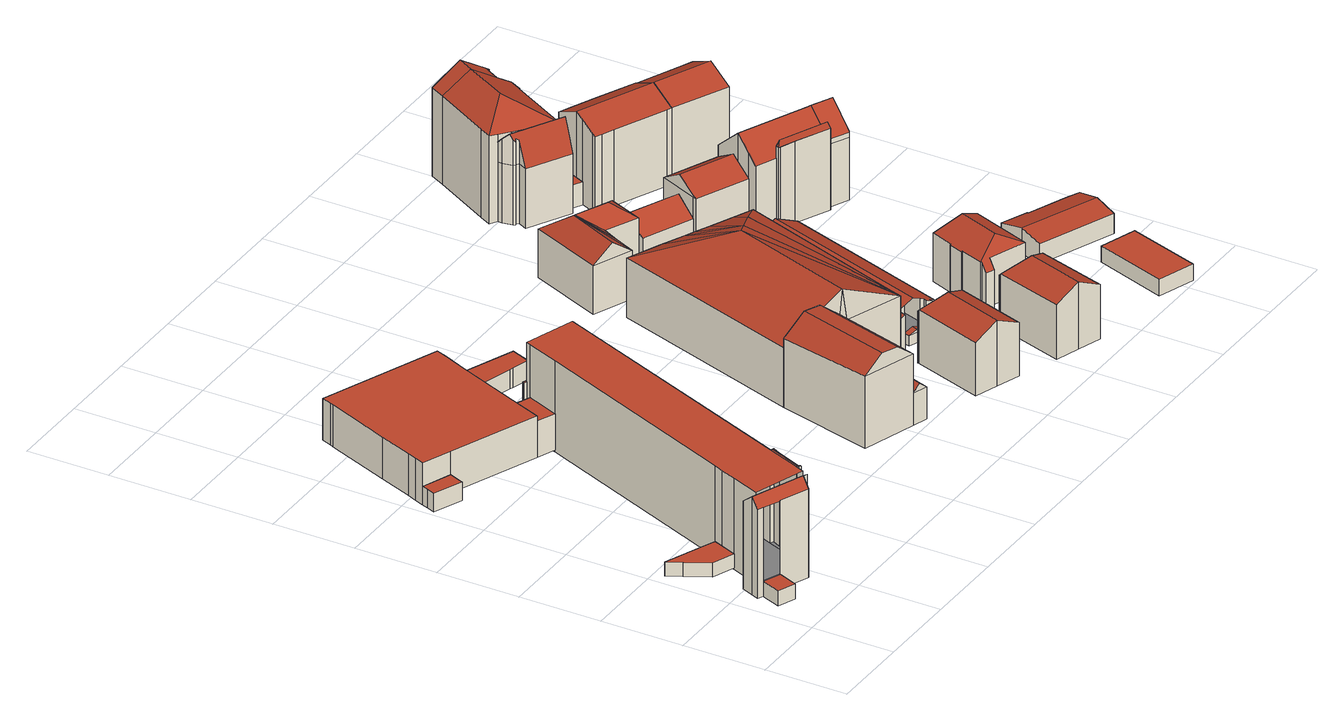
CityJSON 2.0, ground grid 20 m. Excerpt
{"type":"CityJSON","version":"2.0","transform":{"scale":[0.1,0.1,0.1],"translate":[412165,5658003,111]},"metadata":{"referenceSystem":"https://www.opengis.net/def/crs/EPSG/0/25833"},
"CityObjects":{
"building1":{"type":"Building","attributes":{"Dachtyp_tdc":"tdcPolyFlatRoof","Gemeindeschluessel":14612000,"Dachneigung":0,"QualitaetDacherkennung":64,"Geometrietyp2DReferenz":"3000","measuredHeight":3.55,"function":"31001_2000","roofType":"1000"},"geometry":[{"type":"Solid","lod":"2","boundaries":[[[[0,1,2,3]],[[1,4,5,2]],[[4,6,7,5]],[[6,8,9,7]],[[8,10,11,9]],[[10,12,13,11]],[[12,0,3,13]],[[12,10,8,6,4,1,0]],[[3,2,5,7,9,11,13]]]],"semantics":{"surfaces":[{"type":"WallSurface"},{"type":"RoofSurface"},{"type":"GroundSurface"}],"values":[[0,0,0,0,0,0,0,1,2]]}}]},
"building2":{"type":"Building","attributes":{"Dachtyp_tdc":"tdcPolyFlatRoof","Gemeindeschluessel":14612000,"Dachneigung":0,"QualitaetDacherkennung":47,"Geometrietyp2DReferenz":"3000","measuredHeight":4.61,"function":"31001_2000","roofType":"1000"},"geometry":[{"type":"Solid","lod":"2","boundaries":[[[[14,15,16,17]],[[15,18,19,16]],[[18,20,21,19]],[[20,22,23,21]],[[22,24,25,23]],[[24,14,17,25]],[[24,22,20,18,15,14]],[[17,16,19,21,23,25]]]],"semantics":{"surfaces":[{"type":"WallSurface"},{"type":"RoofSurface"},{"type":"GroundSurface"}],"values":[[0,0,0,0,0,0,1,2]]}}]},
"building3":{"type":"Building","attributes":{"Gemeindeschluessel":14612000,"Geometrietyp2DReferenz":"3000","function":"31001_2000","roofType":"9999"},"children":["building3-1","building3-2","building3-3","building3-4","building3-5"]},
"building3-1":{"type":"BuildingPart","attributes":{"Dachtyp_tdc":"tdcPolyFlatRoof","Dachneigung":0,"QualitaetDacherkennung":50,"Geometrietyp2DReferenz":"3000","measuredHeight":3.64,"roofType":"1000"},"parents":["building3"],"geometry":[{"type":"MultiSurface","lod":"2","boundaries":[[[26,27,28,29]],[[27,30,31,28]],[[30,32,33,31]],[[30,27,26,32]],[[33,29,28,31]]],"semantics":{"surfaces":[{"type":"WallSurface"},{"type":"RoofSurface"},{"type":"GroundSurface"}],"values":[0,0,0,1,2]}}]},
"building3-2":{"type":"BuildingPart","attributes":{"Dachtyp_tdc":"tdcPolyFlatRoof","Dachneigung":2.71,"QualitaetDacherkennung":75,"Geometrietyp2DReferenz":"3000","measuredHeight":23.02,"roofType":"2100"},"parents":["building3"],"geometry":[{"type":"MultiSurface","lod":"2","boundaries":[[[34,35,36]],[[34,37,38,39,35]],[[40,41,42]],[[40,43,44,41]],[[43,45,46,44]],[[45,47,48,46]],[[47,49,50,48]],[[49,51,52,50]],[[51,53,54,52]],[[53,55,54]],[[56,57,58,59,60,61]],[[57,56,62,53,51,49,47,45,43,40,37,34,63]],[[64,35,39,41,44,46,48,50,52,54,65,60,59]]],"semantics":{"surfaces":[{"type":"WallSurface"},{"type":"RoofSurface"},{"type":"GroundSurface"}],"values":[0,0,0,0,0,0,0,0,0,0,0,1,2]}}]},
"building3-3":{"type":"BuildingPart","attributes":{"Dachtyp_tdc":"tdcFreeFormRoof","Dachneigung":19.86,"QualitaetDacherkennung":14,"Geometrietyp2DReferenz":"3000","measuredHeight":23.12,"roofType":"5000"},"parents":["building3"],"geometry":[{"type":"MultiSurface","lod":"2","boundaries":[[[66,67,68,69]],[[67,70,71,68]],[[70,72,73,71]],[[72,74,75,73]],[[74,76,77,75]],[[76,36,35,77]],[[58,66,69,59]],[[36,76,78]],[[76,74,72,70,67,66,79,78]],[[66,58,80,79]],[[80,36,78,79]],[[69,68,71,73,75,77,35,64,59]]],"semantics":{"surfaces":[{"type":"WallSurface"},{"type":"RoofSurface"},{"type":"GroundSurface"}],"values":[0,0,0,0,0,0,0,1,1,1,1,2]}}]},
"building3-4":{"type":"BuildingPart","attributes":{"Dachtyp_tdc":"tdcGableRoof","Dachneigung":38.73,"QualitaetDacherkennung":7,"Geometrietyp2DReferenz":"3000","measuredHeight":24.25,"roofType":"3100"},"parents":["building3"],"geometry":[{"type":"MultiSurface","lod":"2","boundaries":[[[81,33,32]],[[81,82,83,33]],[[82,84,85,83]],[[84,86,87,85]],[[86,42,41,87]],[[38,88,89,39]],[[88,90,91,89]],[[90,92,93,91]],[[92,94,95,93]],[[94,96,97,95]],[[96,98,99,97]],[[98,100,101,99]],[[100,102,26,29,101]],[[96,94,92,90,88,38,42,86,84]],[[84,82,81,102,100,98,96]],[[29,33,83,85,87,41,39,89,91,93,95,97,99,101]]],"semantics":{"surfaces":[{"type":"WallSurface"},{"type":"RoofSurface"},{"type":"GroundSurface"}],"values":[0,0,0,0,0,0,0,0,0,0,0,0,0,1,1,2]}}]},
"building3-5":{"type":"BuildingPart","attributes":{"Dachtyp_tdc":"tdcPolyFlatRoof","Dachneigung":0,"QualitaetDacherkennung":1,"Geometrietyp2DReferenz":"3000","measuredHeight":12.75,"roofType":"1000"},"parents":["building3"],"geometry":[{"type":"MultiSurface","lod":"2","boundaries":[[[103,61,60,104]],[[55,105,106,54]],[[105,107,108,106]],[[107,109,110,108]],[[109,111,112,110]],[[111,113,114,112]],[[113,115,116,114]],[[115,117,118,116]],[[117,119,120,118]],[[119,121,122,120]],[[121,123,124,122]],[[123,103,104,124]],[[123,121,119,117,115,113,111,109,107,105,55,125,61,103]],[[104,60,65,54,106,108,110,112,114,116,118,120,122,124]]],"semantics":{"surfaces":[{"type":"WallSurface"},{"type":"RoofSurface"},{"type":"GroundSurface"}],"values":[0,0,0,0,0,0,0,0,0,0,0,0,1,2]}}]},
"building4":{"type":"Building","attributes":{"Dachtyp_tdc":"tdcPolyFlatRoof","Gemeindeschluessel":14612000,"Dachneigung":0,"QualitaetDacherkennung":23,"Geometrietyp2DReferenz":"3000","measuredHeight":10.34,"function":"31001_2000","roofType":"1000"},"geometry":[{"type":"Solid","lod":"2","boundaries":[[[[126,127,21,128]],[[127,129,19,21]],[[129,130,131,19]],[[130,132,133,131]],[[132,134,135,133]],[[134,136,137,135]],[[136,138,139,137]],[[138,140,141,139]],[[140,142,143,141]],[[142,144,145,143]],[[144,146,147,145]],[[146,148,149,147]],[[148,126,128,149]],[[148,146,144,142,140,138,136,134,132,130,129,127,126]],[[128,21,19,131,133,135,137,139,141,143,145,147,149]]]],"semantics":{"surfaces":[{"type":"WallSurface"},{"type":"RoofSurface"},{"type":"GroundSurface"}],"values":[[0,0,0,0,0,0,0,0,0,0,0,0,0,1,2]]}}]},
"building5":{"type":"Building","attributes":{"Dachtyp_tdc":"tdcPolyFlatRoof","Gemeindeschluessel":14612000,"Dachneigung":0,"QualitaetDacherkennung":51,"Geometrietyp2DReferenz":"3000","measuredHeight":8.96,"function":"31001_2000","roofType":"1000"},"geometry":[{"type":"Solid","lod":"2","boundaries":[[[[150,151,152,153]],[[151,154,155,152]],[[154,156,157,155]],[[156,150,153,157]],[[156,154,151,150]],[[153,152,155,157]]]],"semantics":{"surfaces":[{"type":"WallSurface"},{"type":"RoofSurface"},{"type":"GroundSurface"}],"values":[[0,0,0,0,1,2]]}}]},
"building6":{"type":"Building","attributes":{"Dachtyp_tdc":"tdcPolyFlatRoof","Gemeindeschluessel":14612000,"Dachneigung":0,"QualitaetDacherkennung":86,"Geometrietyp2DReferenz":"3000","measuredHeight":4.81,"function":"31001_2000","roofType":"1000"},"geometry":[{"type":"Solid","lod":"2","boundaries":[[[[158,159,160,161]],[[159,162,163,160]],[[162,164,165,163]],[[164,166,167,165]],[[166,168,169,167]],[[168,170,171,169]],[[170,158,161,171]],[[170,168,166,164,162,159,158]],[[161,160,163,165,167,169,171]]]],"semantics":{"surfaces":[{"type":"WallSurface"},{"type":"RoofSurface"},{"type":"GroundSurface"}],"values":[[0,0,0,0,0,0,0,1,2]]}}]},
"building7":{"type":"Building","attributes":{"Gemeindeschluessel":14612000,"Geometrietyp2DReferenz":"3000","function":"31001_9998","roofType":"9999"},"children":["building7-1","building7-2"]},
"building7-1":{"type":"BuildingPart","attributes":{"Dachtyp_tdc":"tdcCutGableRoof","Dachneigung":38.02,"QualitaetDacherkennung":60,"Geometrietyp2DReferenz":"3000","measuredHeight":21.59,"roofType":"9999"},"parents":["building7"],"geometry":[{"type":"MultiSurface","lod":"2","boundaries":[[[172,173,174,175,176]],[[177,173,178,179]],[[180,177,179,181]],[[172,180,181,182]],[[173,172,182,178]],[[181,179,178,182]],[[174,183,184,185,175]],[[173,177,183,174]],[[177,180,184,183]]],"semantics":{"surfaces":[{"type":"WallSurface"},{"type":"RoofSurface"},{"type":"GroundSurface"}],"values":[0,1,0,1,0,1,2,0,0]}}]},
"building7-2":{"type":"BuildingPart","attributes":{"Dachtyp_tdc":"tdcFreeFormRoof","Dachneigung":42.37,"QualitaetDacherkennung":8,"Geometrietyp2DReferenz":"3000","measuredHeight":9.83,"roofType":"5000"},"parents":["building7"],"geometry":[{"type":"MultiSurface","lod":"2","boundaries":[[[186,187,188,189]],[[187,176,175,188]],[[190,186,189,185]],[[191,192,190,176]],[[191,176,187]],[[192,191,187,186]],[[192,186,190]],[[189,188,175,185]]],"semantics":{"surfaces":[{"type":"WallSurface"},{"type":"RoofSurface"},{"type":"GroundSurface"}],"values":[0,0,0,1,0,1,1,2]}}]},
"building8":{"type":"Building","attributes":{"Dachtyp_tdc":"tdcHipAndGableRoof","Gemeindeschluessel":14612000,"Dachneigung":26.63,"QualitaetDacherkennung":71,"Geometrietyp2DReferenz":"3000","measuredHeight":16.31,"function":"31001_9998","roofType":"5000"},"geometry":[{"type":"Solid","lod":"2","boundaries":[[[[193,194,195,196]],[[194,197,198,195]],[[197,199,200,198]],[[199,201,202,200]],[[201,203,204,202]],[[203,205,206,204]],[[205,207,208,206]],[[207,193,196,208]],[[203,201,199,197,194,209]],[[194,193,207,209]],[[207,205,203,209]],[[196,195,198,200,202,204,206,208]]]],"semantics":{"surfaces":[{"type":"WallSurface"},{"type":"RoofSurface"},{"type":"GroundSurface"}],"values":[[0,0,0,0,0,0,0,0,1,1,1,2]]}}]},
"building9":{"type":"Building","attributes":{"Dachtyp_tdc":"tdcFreeFormRoof","Gemeindeschluessel":14612000,"Dachneigung":26.49,"QualitaetDacherkennung":1,"Geometrietyp2DReferenz":"3000","measuredHeight":22.87,"function":"31001_9998","roofType":"5000"},"geometry":[{"type":"Solid","lod":"2","boundaries":[[[[210,211,212,213]],[[211,214,215,212]],[[214,216,184,215]],[[216,217,183,184]],[[217,218,219,183]],[[218,220,221,219]],[[220,222,223,221]],[[222,224,225,223]],[[224,226,227,225]],[[226,228,229,227]],[[228,230,231,229]],[[230,232,233,231]],[[232,210,213,233]],[[234,232,230]],[[234,210,232]],[[234,211,210]],[[235,211,234]],[[236,211,235]],[[211,236,237]],[[234,230,228]],[[235,234,228,226]],[[224,235,226]],[[222,235,224]],[[222,236,235]],[[220,236,222]],[[236,220,218]],[[237,236,218,217]],[[216,237,217]],[[214,237,216]],[[237,214,211]],[[213,212,215,184,183,219,221,223,225,227,229,231,233]]]],"semantics":{"surfaces":[{"type":"WallSurface"},{"type":"RoofSurface"},{"type":"GroundSurface"}],"values":[[0,0,0,0,0,0,0,0,0,0,0,0,0,1,1,1,1,1,1,1,1,1,1,1,1,1,1,0,0,0,2]]}}]},
"building10":{"type":"Building","attributes":{"Dachtyp_tdc":"tdcPolyFlatRoof","Gemeindeschluessel":14612000,"Dachneigung":5.21,"QualitaetDacherkennung":72,"Geometrietyp2DReferenz":"3000","measuredHeight":4.03,"function":"31001_9998","roofType":"2100"},"geometry":[{"type":"Solid","lod":"2","boundaries":[[[[238,239,240,241]],[[239,242,243,240]],[[242,244,245,243]],[[244,246,247,245]],[[246,238,241,247]],[[246,244,242,239,238]],[[241,240,243,245,247]]]],"semantics":{"surfaces":[{"type":"WallSurface"},{"type":"RoofSurface"},{"type":"GroundSurface"}],"values":[[0,0,0,0,0,1,2]]}}]},
"building11":{"type":"Building","attributes":{"Dachtyp_tdc":"tdcFreeFormRoof","Gemeindeschluessel":14612000,"Dachneigung":36.41,"QualitaetDacherkennung":12,"Geometrietyp2DReferenz":"3000","measuredHeight":16.03,"function":"31001_9998","roofType":"5000"},"geometry":[{"type":"Solid","lod":"2","boundaries":[[[[248,249,250,251]],[[249,252,253,250]],[[252,254,255,253]],[[254,256,257,255]],[[256,258,259,257]],[[258,260,261,259]],[[260,248,251,261]],[[262,258,256]],[[263,258,262]],[[263,260,258]],[[260,263,264]],[[265,262,256,254]],[[265,254,252]],[[263,262,265,252,249]],[[264,263,249,248]],[[264,248,260]],[[251,250,253,255,257,259,261]]]],"semantics":{"surfaces":[{"type":"WallSurface"},{"type":"RoofSurface"},{"type":"GroundSurface"}],"values":[[0,0,0,0,0,0,0,1,1,1,1,1,1,1,1,0,2]]}}]},
"building12":{"type":"Building","attributes":{"Dachtyp_tdc":"tdcHipAndGableRoof","Gemeindeschluessel":14612000,"Dachneigung":26.61,"QualitaetDacherkennung":77,"Geometrietyp2DReferenz":"3000","measuredHeight":16.55,"function":"31001_9998","roofType":"5000"},"geometry":[{"type":"Solid","lod":"2","boundaries":[[[[266,267,268,269]],[[267,270,271,268]],[[270,272,273,271]],[[272,274,275,273]],[[274,276,277,275]],[[276,278,279,277]],[[278,280,281,279]],[[280,266,269,281]],[[276,274,272,270,267,282]],[[267,266,280,282]],[[280,278,276,282]],[[269,268,271,273,275,277,279,281]]]],"semantics":{"surfaces":[{"type":"WallSurface"},{"type":"RoofSurface"},{"type":"GroundSurface"}],"values":[[0,0,0,0,0,0,0,0,1,1,1,2]]}}]},
"building13":{"type":"Building","attributes":{"Gemeindeschluessel":14612000,"Geometrietyp2DReferenz":"3000","function":"31001_9998","roofType":"9999"},"children":["building13-1","building13-2"]},
"building13-1":{"type":"BuildingPart","attributes":{"Dachtyp_tdc":"tdcGableRoof","Dachneigung":25.08,"QualitaetDacherkennung":90,"Geometrietyp2DReferenz":"3000","measuredHeight":10.37,"roofType":"3100"},"parents":["building13"],"geometry":[{"type":"MultiSurface","lod":"2","boundaries":[[[283,284,285,286]],[[284,287,288,285]],[[287,289,290,288]],[[289,291,292,290]],[[291,293,294,295,292]],[[296,297,298,299,300]],[[297,301,302,298]],[[301,303,304,302]],[[303,305,306,304]],[[305,307,308,306]],[[307,309,310,308]],[[309,311,312,310]],[[311,313,314,312]],[[313,283,286,314]],[[309,307,305,303,301,297,296,315]],[[315,293,291,289,287,284,283,313,311,309]],[[286,285,288,290,292,295,316,299,298,302,304,306,308,310,312,314]]],"semantics":{"surfaces":[{"type":"WallSurface"},{"type":"RoofSurface"},{"type":"GroundSurface"}],"values":[0,0,0,0,0,0,0,0,0,0,0,0,0,0,1,1,2]}}]},
"building13-2":{"type":"BuildingPart","attributes":{"Dachtyp_tdc":"tdcGableRoof","Dachneigung":19.35,"QualitaetDacherkennung":13,"Geometrietyp2DReferenz":"3000","measuredHeight":3.33,"roofType":"3100"},"parents":["building13"],"geometry":[{"type":"MultiSurface","lod":"2","boundaries":[[[294,317,318,295]],[[317,319,320,318]],[[319,300,299,320]],[[319,317,321]],[[317,294,322,321]],[[300,319,321,322]],[[295,318,320,299,316]]],"semantics":{"surfaces":[{"type":"WallSurface"},{"type":"RoofSurface"},{"type":"GroundSurface"}],"values":[0,0,0,0,1,1,2]}}]},
"building14":{"type":"Building","attributes":{"Gemeindeschluessel":14612000,"Geometrietyp2DReferenz":"3000","function":"31001_9998","roofType":"9999"},"children":["building14-1","building14-2"]},
"building14-1":{"type":"BuildingPart","attributes":{"Dachtyp_tdc":"tdcPolyFlatRoof","Dachneigung":11.75,"QualitaetDacherkennung":75,"Geometrietyp2DReferenz":"3000","measuredHeight":2.82,"roofType":"2100"},"parents":["building14"],"geometry":[{"type":"MultiSurface","lod":"2","boundaries":[[[323,324,325,326]],[[324,327,328,329,325]],[[330,323,326,331]],[[330,332,327,324,323]],[[326,325,329,331]]],"semantics":{"surfaces":[{"type":"WallSurface"},{"type":"RoofSurface"},{"type":"GroundSurface"}],"values":[0,0,0,1,2]}}]},
"building14-2":{"type":"BuildingPart","attributes":{"Dachtyp_tdc":"tdcPolyFlatRoof","Dachneigung":9.45,"QualitaetDacherkennung":63,"Geometrietyp2DReferenz":"3000","measuredHeight":2.74,"roofType":"2100"},"parents":["building14"],"geometry":[{"type":"MultiSurface","lod":"2","boundaries":[[[333,330,331,334]],[[328,335,336,329]],[[335,333,334,336]],[[335,328,332,330,333]],[[334,331,329,336]]],"semantics":{"surfaces":[{"type":"WallSurface"},{"type":"RoofSurface"},{"type":"GroundSurface"}],"values":[0,0,0,1,2]}}]},
"building15":{"type":"Building","attributes":{"Dachtyp_tdc":"tdcFreeFormRoof","Gemeindeschluessel":14612000,"Dachneigung":36.04,"QualitaetDacherkennung":53,"Geometrietyp2DReferenz":"3000","measuredHeight":11.14,"function":"31001_9998","roofType":"5000"},"geometry":[{"type":"Solid","lod":"2","boundaries":[[[[337,338,339,340]],[[338,341,342,339]],[[341,343,344,342]],[[343,345,346,344]],[[345,347,348,338,337]],[[347,343,341,348]],[[345,343,347]],[[341,338,348]],[[346,340,339,342,344]],[[345,337,340,346]]]],"semantics":{"surfaces":[{"type":"WallSurface"},{"type":"RoofSurface"},{"type":"GroundSurface"}],"values":[[0,0,0,0,1,1,0,0,2,0]]}}]},
"building16":{"type":"Building","attributes":{"Dachtyp_tdc":"tdcHipRoof","Gemeindeschluessel":14612000,"Dachneigung":29.98,"QualitaetDacherkennung":63,"Geometrietyp2DReferenz":"3000","measuredHeight":15.5,"function":"31001_9998","roofType":"3200"},"geometry":[{"type":"Solid","lod":"2","boundaries":[[[[349,350,351]],[[352,353,354,355,356,357,358]],[[350,359,360,361,362,352,358,351]],[[357,349,351,358]],[[363,364,365,366,367,368,369,370,371,372,373,374]],[[360,359,364,363]],[[359,350,365,364]],[[350,349,366,365]],[[349,357,367,366]],[[357,356,368,367]],[[356,355,369,368]],[[355,354,370,369]],[[354,353,371,370]],[[353,352,372,371]],[[352,362,373,372]],[[362,361,374,373]],[[361,360,363,374]]]],"semantics":{"surfaces":[{"type":"RoofSurface"},{"type":"GroundSurface"},{"type":"WallSurface"}],"values":[[0,0,0,0,1,2,2,2,2,2,2,2,2,2,2,2,2]]}}]},
"building17":{"type":"Building","attributes":{"Dachtyp_tdc":"tdcPolyFlatRoof","Gemeindeschluessel":14612000,"Dachneigung":8.03,"QualitaetDacherkennung":77,"Geometrietyp2DReferenz":"3000","measuredHeight":6.72,"function":"31001_9998","roofType":"2100"},"geometry":[{"type":"Solid","lod":"2","boundaries":[[[[375,376,377,378]],[[376,379,380,377]],[[379,381,382,380]],[[381,375,378,382]],[[381,379,376,375]],[[378,377,380,382]]]],"semantics":{"surfaces":[{"type":"WallSurface"},{"type":"RoofSurface"},{"type":"GroundSurface"}],"values":[[0,0,0,0,1,2]]}}]},
"building18":{"type":"Building","attributes":{"Dachtyp_tdc":"tdcGableRoof","Gemeindeschluessel":14612000,"Dachneigung":30.55,"QualitaetDacherkennung":72,"Geometrietyp2DReferenz":"3000","measuredHeight":15.95,"function":"31001_9998","roofType":"3100"},"geometry":[{"type":"Solid","lod":"2","boundaries":[[[[383,384,385,386]],[[384,387,388,385]],[[387,389,390,388]],[[389,391,392,390]],[[391,383,386,392]],[[391,393,394,383]],[[384,394,393,395,387]],[[389,395,393,391]],[[387,395,389]],[[383,394,384]],[[386,385,388,390,392]]]],"semantics":{"surfaces":[{"type":"WallSurface"},{"type":"RoofSurface"},{"type":"GroundSurface"}],"values":[[0,0,0,0,0,1,1,0,0,0,2]]}}]},
"building19":{"type":"Building","attributes":{"Dachtyp_tdc":"tdcPolyFlatRoof","Gemeindeschluessel":14612000,"Dachneigung":0,"QualitaetDacherkennung":67,"Geometrietyp2DReferenz":"3000","measuredHeight":4,"function":"31001_9998","roofType":"1000"},"geometry":[{"type":"Solid","lod":"2","boundaries":[[[[396,397,398,399]],[[397,400,401,398]],[[400,402,403,401]],[[402,396,399,403]],[[402,400,397,396]],[[399,398,401,403]]]],"semantics":{"surfaces":[{"type":"WallSurface"},{"type":"RoofSurface"},{"type":"GroundSurface"}],"values":[[0,0,0,0,1,2]]}}]},
"building20":{"type":"Building","attributes":{"Gemeindeschluessel":14612000,"Geometrietyp2DReferenz":"3000","function":"31001_9998","roofType":"9999"},"children":["building20-1","building20-2","building20-3","building20-4","building20-5"]},
"building20-1":{"type":"BuildingPart","attributes":{"Dachtyp_tdc":"tdcFreeFormRoof","Dachneigung":67.68,"QualitaetDacherkennung":7,"Geometrietyp2DReferenz":"3000","measuredHeight":22.4,"roofType":"5000"},"parents":["building20"],"geometry":[{"type":"MultiSurface","lod":"2","boundaries":[[[404,405,406,407]],[[405,408,409,406]],[[408,410,411,409]],[[410,412,413,411]],[[412,414,415,413]],[[416,417,418]],[[416,419,420,417]],[[419,421,422,420]],[[421,404,407,422]],[[423,424,425,426,427]],[[421,419,428,424,423,429,430,431,432]],[[421,432,404]],[[404,432,431,405]],[[405,431,430,408]],[[408,430,429,410]],[[410,429,423,427,412]],[[433,425,424,428,416]],[[416,428,419]],[[412,427,426,414]],[[407,406,409,411,413,415,434,417,420,422]]],"semantics":{"surfaces":[{"type":"WallSurface"},{"type":"RoofSurface"},{"type":"GroundSurface"}],"values":[0,0,0,0,0,0,0,0,0,1,1,0,0,0,0,0,0,0,0,2]}}]},
"building20-2":{"type":"BuildingPart","attributes":{"Dachtyp_tdc":"tdcGableRoof","Dachneigung":31.79,"QualitaetDacherkennung":67,"Geometrietyp2DReferenz":"3000","measuredHeight":26.28,"roofType":"3100"},"parents":["building20"],"geometry":[{"type":"MultiSurface","lod":"2","boundaries":[[[435,436,437,438]],[[439,440,441,442]],[[439,443,444,440]],[[443,445,446,444]],[[445,447,448,446]],[[447,449,450,448]],[[449,435,438,450]],[[445,443,439,442,451]],[[451,452,436,435,449,447,445]],[[438,437,453,441,440,444,446,448,450]]],"semantics":{"surfaces":[{"type":"WallSurface"},{"type":"RoofSurface"},{"type":"GroundSurface"}],"values":[0,0,0,0,0,0,0,1,1,2]}}]},
"building20-3":{"type":"BuildingPart","attributes":{"Dachtyp_tdc":"tdcPolyFlatRoof","Dachneigung":0,"QualitaetDacherkennung":44,"Geometrietyp2DReferenz":"3000","measuredHeight":5.7,"roofType":"1000"},"parents":["building20"],"geometry":[{"type":"MultiSurface","lod":"2","boundaries":[[[454,455,456,457,458]],[[455,418,417,456]],[[459,460,418,455,454]],[[457,456,417,434,461]]],"semantics":{"surfaces":[{"type":"WallSurface"},{"type":"RoofSurface"},{"type":"GroundSurface"}],"values":[0,0,1,2]}}]},
"building20-4":{"type":"BuildingPart","attributes":{"Dachtyp_tdc":"tdcHipAndGableRoof","Dachneigung":32.54,"QualitaetDacherkennung":44,"Geometrietyp2DReferenz":"3000","measuredHeight":26.24,"roofType":"5000"},"parents":["building20"],"geometry":[{"type":"MultiSurface","lod":"2","boundaries":[[[462,463,437,436]],[[462,464,465,463]],[[464,466,467,468,465]],[[469,470,471,415,414,426]],[[470,472,473,471]],[[472,442,441,473]],[[470,469,474,475]],[[474,476,466,464,462,436,452,451,475]],[[451,442,472,470,475]],[[453,437,463,465,468,461,434,415,471,473,441]]],"semantics":{"surfaces":[{"type":"WallSurface"},{"type":"RoofSurface"},{"type":"GroundSurface"}],"values":[0,0,0,0,0,0,1,1,1,2]}}]},
"building20-5":{"type":"BuildingPart","attributes":{"Dachtyp_tdc":"tdcPolyFlatRoof","Dachneigung":0,"QualitaetDacherkennung":67,"Geometrietyp2DReferenz":"3000","measuredHeight":5.67,"roofType":"1000"},"parents":["building20"],"geometry":[{"type":"MultiSurface","lod":"2","boundaries":[[[477,478,479,465]],[[478,480,481,479]],[[480,482,483,481]],[[482,484,485,483]],[[484,486,487,485]],[[486,458,457,487]],[[467,477,465,468]],[[467,478,488,458,486,484,482,480,478,477]],[[465,479,481,483,485,487,457,461,479,468]]],"semantics":{"surfaces":[{"type":"WallSurface"},{"type":"RoofSurface"},{"type":"GroundSurface"}],"values":[0,0,0,0,0,0,0,1,2]}}]},
"building21":{"type":"Building","attributes":{"Dachtyp_tdc":"tdcGableRoof","Gemeindeschluessel":14612000,"Dachneigung":24.9,"QualitaetDacherkennung":45,"Geometrietyp2DReferenz":"3000","measuredHeight":21.88,"function":"31001_9998","roofType":"3100"},"geometry":[{"type":"Solid","lod":"2","boundaries":[[[[489,490,491,492]],[[490,493,494,491]],[[493,495,496,494]],[[495,497,498,496]],[[497,499,500,498]],[[499,501,502,500]],[[501,503,504,502]],[[503,505,506,504]],[[505,507,508,506]],[[507,509,510,508]],[[509,511,512,510]],[[511,513,514,512]],[[513,489,492,514]],[[509,507,505,503,501,499]],[[499,497,495,493,490,489,513,511,509]],[[492,491,494,496,498,500,502,504,506,508,510,512,514]]]],"semantics":{"surfaces":[{"type":"WallSurface"},{"type":"RoofSurface"},{"type":"GroundSurface"}],"values":[[0,0,0,0,0,0,0,0,0,0,0,0,0,1,1,2]]}}]},
"building22":{"type":"Building","attributes":{"Gemeindeschluessel":14612000,"Geometrietyp2DReferenz":"3000","function":"31001_9998","roofType":"9999"},"children":["building22-1","building22-2","building22-3"]},
"building22-1":{"type":"BuildingPart","attributes":{"Dachtyp_tdc":"tdcFreeFormRoof","Dachneigung":72.18,"QualitaetDacherkennung":7,"Geometrietyp2DReferenz":"3000","measuredHeight":21.65,"roofType":"5000"},"parents":["building22"],"geometry":[{"type":"MultiSurface","lod":"2","boundaries":[[[515,516,517]],[[515,518,519,516]],[[518,520,521,519]],[[520,522,523,521]],[[522,524,525,523]],[[524,526,527,528,525]],[[524,529,530,518,531,532]],[[531,518,515]],[[532,531,515,526]],[[532,526,524]],[[520,530,529,522]],[[518,530,520]],[[522,529,524]],[[516,519,521,523,525,528]]],"semantics":{"surfaces":[{"type":"WallSurface"},{"type":"RoofSurface"},{"type":"GroundSurface"}],"values":[0,0,0,0,0,0,1,1,1,1,0,0,0,2]}}]},
"building22-2":{"type":"BuildingPart","attributes":{"Dachtyp_tdc":"tdcGableRoof","Dachneigung":41.71,"QualitaetDacherkennung":65,"Geometrietyp2DReferenz":"3000","measuredHeight":22.28,"roofType":"3100"},"parents":["building22"],"geometry":[{"type":"MultiSurface","lod":"2","boundaries":[[[533,534,535,536]],[[534,537,538,535]],[[537,539,540,538]],[[539,541,542,540]],[[541,543,544,542]],[[543,545,546,547,544]],[[527,533,536,528]],[[548,545,543,541,539,537]],[[537,534,533,527,517,548]],[[536,535,538,540,542,544,547,549,516,528]]],"semantics":{"surfaces":[{"type":"WallSurface"},{"type":"RoofSurface"},{"type":"GroundSurface"}],"values":[0,0,0,0,0,0,0,1,1,2]}}]},
"building22-3":{"type":"BuildingPart","attributes":{"Dachtyp_tdc":"tdcGableRoof","Dachneigung":42.02,"QualitaetDacherkennung":62,"Geometrietyp2DReferenz":"3000","measuredHeight":22.29,"roofType":"3100"},"parents":["building22"],"geometry":[{"type":"MultiSurface","lod":"2","boundaries":[[[546,550,551,547]],[[550,552,553,551]],[[552,554,555,553]],[[554,556,516,555]],[[557,550,545,558]],[[559,560,557,558,548,561]],[[554,559,561,556]],[[552,560,559,554]],[[550,557,560,552]],[[546,545,550]],[[516,549,547,551,553,555]]],"semantics":{"surfaces":[{"type":"WallSurface"},{"type":"RoofSurface"},{"type":"GroundSurface"}],"values":[0,0,0,0,1,1,0,0,0,0,2]}}]},
"building23":{"type":"Building","attributes":{"Dachtyp_tdc":"tdcGableRoof","Gemeindeschluessel":14612000,"Dachneigung":13.33,"QualitaetDacherkennung":82,"Geometrietyp2DReferenz":"3000","measuredHeight":6.27,"function":"31001_9998","roofType":"3100"},"geometry":[{"type":"Solid","lod":"2","boundaries":[[[[562,563,564,565]],[[563,566,567,564]],[[566,568,569,567]],[[562,570,571,572]],[[572,573,574,568,566,563,562]],[[569,575,576,577,578,579,565,564,567]],[[568,574,575,569]],[[574,573,576,575]],[[573,572,577,576]],[[572,571,578,577]],[[571,570,579,578]],[[570,562,565,579]]]],"semantics":{"surfaces":[{"type":"WallSurface"},{"type":"RoofSurface"},{"type":"GroundSurface"}],"values":[[0,0,0,1,1,2,0,0,0,0,0,0]]}}]},
"building24":{"type":"Building","attributes":{"Dachtyp_tdc":"tdcFreeFormRoof","Gemeindeschluessel":14612000,"Dachneigung":24.71,"QualitaetDacherkennung":59,"Geometrietyp2DReferenz":"3000","measuredHeight":21.58,"function":"31001_9998","roofType":"5000"},"geometry":[{"type":"Solid","lod":"2","boundaries":[[[[511,580,581,582]],[[580,583,584,581]],[[583,585,586,584]],[[585,587,588,586]],[[587,511,582,588]],[[587,589,509,511]],[[589,585,583,580,509]],[[587,585,589]],[[580,511,509]],[[582,581,584,586,588]]]],"semantics":{"surfaces":[{"type":"WallSurface"},{"type":"RoofSurface"},{"type":"GroundSurface"}],"values":[[0,0,0,0,0,1,1,0,0,2]]}}]}
},
"vertices":[
[20,371,49],[125,329,49],[125,329,14],[20,371,14],[146,320,49],[146,320,14],[137,297,49],[137,297,14],[122,259,49],[122,259,14],[67,281,49],[67,281,14],[38,336,49],[38,336,14],
[4,925,60],[12,944,60],[12,944,14],[4,925,14],[18,960,60],[18,960,14],[89,932,60],[89,932,14],[79,907,60],[79,907,14],[75,896,60],[75,896,14],
[101,134,47],[83,88,47],[83,88,10],[101,134,10],[40,105,47],[40,105,10],[58,152,47],[58,152,10],
[221,164,241],[221,164,10],[221,164,240],[213,144,241],[213,144,228],[213,144,10],[95,192,235],[95,192,10],[95,192,228],[122,259,235],[122,259,10],[137,297,235],[137,297,10],[146,320,235],[146,320,10],[350,827,235],[350,827,10],[382,906,235],[382,906,10],[386,917,235],[386,917,10],[386,917,138],[502,871,240],[254,247,241],[254,247,240],[254,247,10],[502,871,10],[502,871,138],[502,872,240],[253,247,241],[253,247,10],[502,872,10],
[263,244,240],[253,225,240],[253,225,10],[263,244,10],[229,165,240],[229,165,10],[234,163,238],[234,163,10],[232,159,238],[232,159,10],[227,161,240],[227,161,10],[225,166,241],[256,241,242],[253,247,240],
[58,152,229],[44,157,229],[44,157,10],[52,175,253],[52,175,10],[63,204,228],[63,204,10],[214,144,228],[214,144,10],[219,142,228],[219,142,10],[216,135,234],[216,135,10],[188,146,234],[188,146,10],[180,125,253],[180,125,10],[172,107,229],[172,107,10],[101,135,229],[101,135,10],[101,134,229],
[510,868,138],[510,868,10],[380,919,138],[380,919,10],[381,924,138],[381,924,10],[390,921,138],[390,921,10],[436,902,138],[436,902,10],[438,908,138],[438,908,10],[462,899,138],[462,899,10],[460,893,138],[460,893,10],[472,888,138],[472,888,10],[492,880,138],[492,880,10],[511,872,138],[511,872,10],[502,872,138],
[306,845,117],[89,932,117],[306,845,14],[18,960,117],[27,982,117],[27,982,14],[36,1004,117],[36,1004,14],[68,1086,117],[68,1086,14],[130,1242,117],[130,1242,14],[133,1250,117],[133,1250,14],[143,1275,117],[143,1275,14],[432,1161,117],[432,1161,14],[422,1135,117],[422,1135,14],[396,1072,117],[396,1072,14],[337,924,117],[337,924,14],
[306,845,105],[337,924,105],[337,924,15],[306,845,15],[382,906,105],[382,906,15],[350,827,105],[350,827,15],
[521,1036,61],[416,1066,61],[416,1066,13],[521,1036,13],[396,1072,61],[396,1072,13],[422,1135,61],[422,1135,13],[591,1067,61],[591,1067,13],[573,1021,61],[573,1021,13],[531,1033,61],[531,1033,13],
[821,224,187],[689,265,188],[689,265,10],[821,224,10],[821,224,89],[749,498,181],[736,250,226],[803,479,226],[894,447,181],[844,465,223],[778,237,223],[749,498,10],[894,447,10],[873,383,10],
[913,369,89],[858,212,89],[858,212,10],[913,369,10],[873,383,89],[839,218,107],[886,356,109],
[991,169,142],[1047,339,143],[1047,339,10],[991,169,10],[1048,343,138],[1048,343,10],[1098,327,138],[1098,327,10],[1097,323,142],[1097,323,10],[1164,301,142],[1164,301,10],[1108,130,142],[1108,130,10],[1049,150,173],[1049,150,10],[1097,297,173],
[1060,400,157],[1057,390,157],[1057,390,10],[1060,400,10],[915,440,157],[915,440,10],[894,447,157],[749,498,157],[903,970,157],[903,970,10],[986,934,157],[986,934,10],[1041,910,157],[1041,910,10],[1066,899,157],[1066,899,10],[1101,883,157],[1101,883,10],[1157,858,157],[1157,858,10],[1208,836,157],[1208,836,10],[1066,419,157],[1066,419,10],[1134,806,186],[1051,769,220],[1003,748,239],[903,444,239],
[986,934,51],[1017,1009,51],[1017,1009,16],[986,934,16],[1043,1040,52],[1043,1040,16],[1090,1020,57],[1090,1020,16],[1041,910,57],[1041,910,16],
[875,1035,132],[949,1212,132],[949,1212,12],[875,1035,12],[1127,1133,132],[1127,1133,12],[1093,1049,132],[1093,1049,12],[1013,1085,132],[1013,1085,12],[995,1046,132],[995,1046,12],[972,995,132],[972,995,12],[990,1145,165],[978,1140,172],[924,1015,171],[1069,1109,165],
[1210,97,142],[1261,263,142],[1261,263,8],[1210,97,8],[1262,267,138],[1262,267,8],[1315,251,138],[1315,251,8],[1314,247,142],[1314,247,8],[1378,227,143],[1378,227,8],[1327,58,143],[1327,58,8],[1270,77,174],[1270,77,8],[1313,217,174],
[1181,378,85],[1168,382,92],[1168,382,11],[1181,378,11],[1165,374,92],[1165,374,11],[1149,380,100],[1149,380,11],[1152,388,100],[1152,388,11],[1142,391,105],[1142,391,36],[1142,391,11],[1101,406,104],[1088,411,97],[1088,411,11],[1101,406,11],[1101,406,36],[1081,392,97],[1081,392,11],[1060,400,86],[1060,400,11],[1066,419,86],[1066,419,11],[1208,836,88],[1208,836,11],[1261,813,114],[1261,813,11],[1284,803,102],[1284,803,11],[1315,789,86],[1315,789,11],[1123,398,114],[1123,398,11],
[1138,377,36],[1138,377,11],[1097,392,36],[1097,392,11],[1118,384,44],[1123,398,44],
[1185,980,41],[1206,971,46],[1206,971,18],[1185,980,18],[1157,858,46],[1157,858,45],[1157,858,18],[1147,893,41],[1147,893,18],[1148,890,42],
[1113,908,35],[1113,908,18],[1101,883,35],[1101,883,18],
[1088,1037,88],[1093,1049,97],[1093,1049,14],[1088,1037,14],[1127,1133,87],[1127,1133,14],[1249,1078,88],[1249,1078,14],[1210,983,88],[1210,983,14],[1229,1030,126],[1107,1084,126],
[1471,440,128],[1354,481,129],[1404,438,164],[1302,335,129],[1305,334,129],[1300,320,107],[1320,312,106],[1325,326,129],[1419,293,128],[1368,337,164],[1334,426,129],[1332,426,127],[1320,391,127],[1322,391,129],[1332,426,9],[1334,426,9],[1354,481,9],[1471,440,9],[1419,293,9],[1325,326,9],[1320,312,9],[1300,320,9],[1305,334,9],[1302,335,9],[1322,391,9],[1320,391,9],
[1308,859,74],[1284,803,83],[1284,803,15],[1308,859,15],[1208,836,83],[1208,836,15],[1228,894,74],[1228,894,15],
[1380,1020,142],[1333,918,142],[1333,918,16],[1380,1020,16],[1206,974,142],[1206,974,16],[1210,983,142],[1210,983,16],[1249,1078,142],[1249,1078,16],[1227,1026,176],[1356,969,176],[1210,983,148],
[1631,5,50],[1540,36,50],[1540,36,10],[1631,5,10],[1599,211,50],[1599,211,10],[1688,181,50],[1688,181,10],
[1119,1355,160],[1112,1361,160],[1112,1361,13],[1119,1355,13],[1110,1359,160],[1110,1359,13],[1107,1363,160],[1107,1363,13],[1102,1387,160],[1102,1387,13],[1104,1399,160],[1104,1399,13],[1220,1294,160],[1220,1294,13],[1220,1294,70],[1210,1277,160],[1210,1277,13],[1108,1333,160],[1108,1333,13],[1105,1370,237],[1226,1304,237],[1237,1326,209],[1104,1399,209],[1102,1387,222],[1220,1294,207],[1107,1363,223],[1110,1359,218],[1112,1361,225],[1119,1355,220],[1237,1326,160],[1237,1326,13],
[1317,1549,234],[1296,1512,234],[1296,1512,13],[1317,1549,13],[1194,1609,231],[1194,1609,13],[1177,1577,13],[1177,1577,231],[1196,1612,231],[1196,1612,13],[1261,1581,275],[1261,1581,13],[1325,1549,229],[1325,1549,13],[1323,1546,229],[1323,1546,13],[1240,1543,275],[1280,1521,246],[1240,1543,13],
[1287,1355,70],[1251,1276,70],[1251,1276,13],[1287,1355,13],[1287,1355,69],[1260,1368,70],[1237,1326,70],[1260,1368,13],
[1329,1495,210],[1329,1495,13],[1315,1467,210],[1315,1467,13],[1314,1467,210],[1314,1467,69],[1314,1467,13],[1104,1399,228],[1085,1409,231],[1085,1409,13],[1100,1437,231],[1100,1437,13],[1237,1326,210],[1183,1439,275],[1260,1368,210],
[1315,1467,69],[1311,1462,69],[1311,1462,13],[1334,1449,69],[1334,1449,13],[1345,1449,69],[1345,1449,13],[1350,1448,69],[1350,1448,13],[1320,1340,69],[1320,1340,13],[1260,1368,69],
[1278,1216,202],[1251,1229,202],[1251,1229,14],[1278,1216,14],[1234,1236,202],[1234,1236,14],[1237,1244,206],[1237,1244,14],[1251,1276,223],[1251,1276,14],[1261,1296,233],[1261,1296,14],[1287,1355,201],[1287,1355,14],[1320,1340,201],[1320,1340,14],[1380,1314,201],[1380,1314,14],[1470,1273,201],[1470,1273,14],[1444,1214,233],[1444,1214,14],[1417,1154,202],[1417,1154,14],[1405,1159,202],[1405,1159,14],
[1496,819,216],[1496,819,15],[1496,819,185],[1492,810,216],[1492,810,15],[1408,848,216],[1408,848,15],[1372,863,216],[1372,863,15],[1368,865,216],[1368,865,15],[1372,874,216],[1372,874,185],[1372,874,15],[1372,863,217],[1408,848,218],[1489,816,232],[1375,867,232],
[1323,896,185],[1333,918,206],[1333,918,15],[1323,896,15],[1348,952,238],[1348,952,15],[1380,1020,171],[1380,1020,15],[1432,997,171],[1432,997,15],[1468,981,171],[1468,981,15],[1551,944,171],[1551,944,170],[1551,944,15],[1521,875,238],[1521,875,15],
[1605,920,170],[1605,920,15],[1547,796,170],[1547,796,15],[1546,795,170],[1546,795,15],[1496,819,170],[1573,851,238],[1521,876,238],[1546,795,182],[1547,796,184],[1496,819,183],
[1541,372,76],[1561,433,60],[1561,433,13],[1541,372,13],[1623,406,61],[1623,406,13],[1622,402,62],[1622,402,13],[1523,318,62],[1709,243,62],[1728,295,76],[1748,349,62],[1721,362,62],[1721,362,13],[1748,349,13],[1728,295,13],[1709,243,13],[1523,318,13],
[1470,1273,200],[1470,1273,17],[1417,1154,17],[1574,1227,200],[1574,1227,17],[1607,1212,200],[1607,1212,17],[1553,1092,202],[1553,1092,17],[1581,1153,233]
]}
